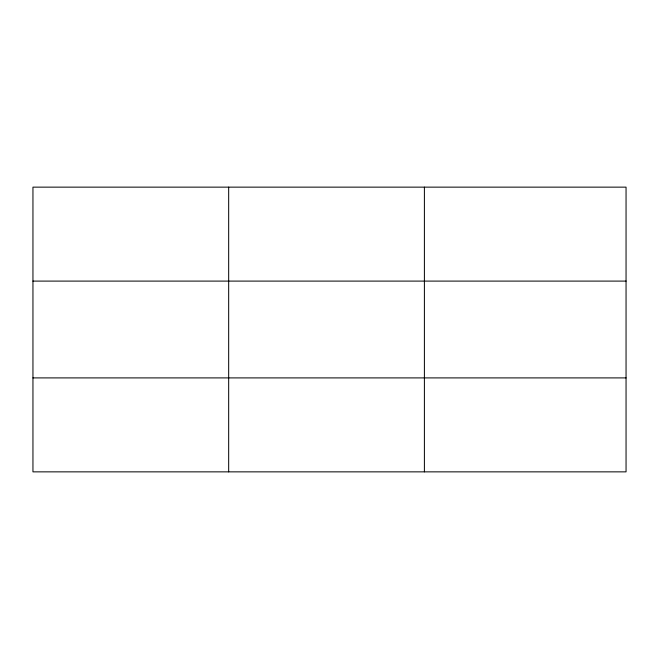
<?xml version="1.0" encoding="UTF-8"?>
<svg xmlns="http://www.w3.org/2000/svg" width="659" height="659" viewBox="0 0 659 659"><rect width="100%" height="100%" fill="white"/><g stroke="black" fill="none" stroke-linecap="round" stroke-linejoin="round"><path stroke-width="0.99" d="M228.673 187.14L228.673 471.86M424.396 187.14L424.396 471.86M626.05 281.096L626.05 187.14L32.95 187.14L32.95 471.86L626.05 471.86L626.05 281.096L32.95 281.096M32.95 377.904L626.05 377.904"/></g></svg>
